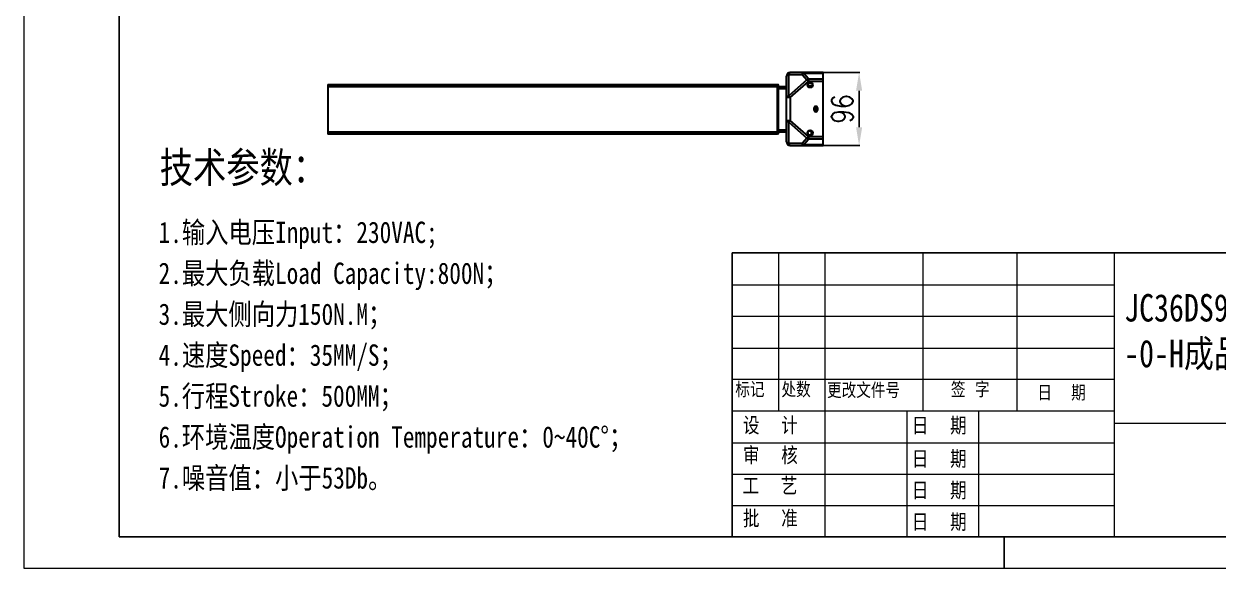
# Model space of a CAD drawing. Header units: inches. Extents: x 191 to 488, y -351 to -144.
# Drawn here: x 190.9 to 386.7, y -350.6 to -261.3 of the extents above; entities that cross this region are included whole.
import ezdxf

# ---------------------------------------------------------------- set-up
doc = ezdxf.new("R2010")
doc.units = ezdxf.units.IN
doc.header["$LTSCALE"] = 1.21
doc.header["$MEASUREMENT"] = 0
doc.header["$PDMODE"] = 3
doc.header["$PDSIZE"] = 0.3125
doc.layers.get('0').update_dxf_attribs({"linetype": 'CONTINUOUS'})
doc.layers.get('Defpoints').update_dxf_attribs({"linetype": 'CONTINUOUS'})
doc.layers.add('6文字层', color=3, linetype='CONTINUOUS')
doc.layers.add('ACAD0', color=7, linetype='CONTINUOUS', lineweight=35)
doc.styles.get("Standard").update_dxf_attribs({"font": 'txt.shx', "width": 0.8})
doc.dimstyles.get("Standard").update_dxf_attribs({"dimtxt": 3.5, "dimasz": 3, "dimexe": 0.125, "dimexo": 0.0625, "dimgap": 1, "dimtad": 1, "dimdec": 0, "dimlfac": 8, "dimzin": 4, "dimdsep": 46, "dimtxsty": 'Standard', "dimcen": 0.09, "dimazin": 1, "dimtp": 0.01, "dimtm": 0.01, "dimtfac": 1, "dimtmove": 0, "dimatfit": 3, "dimldrblk": 'CLOSED', "dimfxl": 1, "dimtolj": 1, "dimtzin": 4, "dimarcsym": 0})

# ---------------------------------------------------------------- blocks, each defined once
blk = doc.blocks.new('*D20')
at = {"color": 0, "lineweight": -2}
for p, q in [((322, -269.3), (327.98, -269.3)), ((327.85, -272.3), (327.85, -278.3)), ((322, -281.3), (327.98, -281.3))]:
    blk.add_line(p, q, dxfattribs=at)
at = {"color": 0}
for points in [[(328.35, -272.3), (327.35, -272.3), (327.85, -269.3)], [(327.35, -278.3), (328.35, -278.3), (327.85, -281.3)]]:
    blk.add_solid(points, dxfattribs=at)
at = {"layer": 'Defpoints', "color": 0}
for p in [(321.94, -269.3), (321.94, -281.3), (327.85, -281.3)]:
    blk.add_point(p, dxfattribs=at)
at = {"color": 0, "insert": (325.1, -275.3), "char_height": 3.5, "attachment_point": 5, "rotation": 90}
blk.add_mtext('\\A1;96', dxfattribs=at)
blk = doc.blocks.new('_CLOSED')
at = {"color": 0, "linetype": 'ByBlock'}
for p, q in [((0, 0), (-1, 0.167)), ((-1, 0.167), (-1, -0.167)), ((-1, -0.167), (0, 0)), ((-1, 0), (0, 0))]:
    blk.add_line(p, q, dxfattribs=at)

msp = doc.modelspace()

# ---------------------------------------------------------------- linework, layer by layer
at = {"color": 7, "linetype": 'Continuous', "lineweight": 35}
for p, q in [((315.94, -280.68), (315.94, -269.93)), ((316.32, -269.64), (318.53, -269.64)), ((316.32, -273.13), (316.32, -269.64)), ((321.94, -269.3), (316.57, -269.3)), ((318.53, -269.64), (319.29, -270.53)), ((318.78, -269.3), (318.78, -269.49)), ((321.94, -269.49), (318.78, -269.49)), ((319.54, -270.37), (318.78, -269.49)), ((319.73, -269.3), (319.82, -269.3)), ((319.82, -269.3), (319.9, -269.3)), ((321.94, -281.3), (321.94, -269.3)), ((240.72, -271.3), (240.72, -279.43)), ((240.72, -271.3), (314.47, -271.3)), ((314.47, -271.68), (240.72, -271.68)), ((314.47, -279.43), (314.47, -271.3)), ((314.47, -271.31), (314.6, -271.31)), ((314.66, -271.75), (314.47, -271.75)), ((314.6, -279.37), (314.6, -271.31)), ((314.66, -279.3), (314.66, -271.38)), ((314.66, -271.61), (315.94, -271.61)), ((315.94, -271.99), (314.66, -271.99)), ((319.29, -270.53), (316.32, -273.13)), ((316.57, -273.41), (319.54, -270.81)), ((319.54, -270.81), (319.29, -270.53)), ((319.45, -271.43), (320.07, -271.43)), ((319.54, -270.37), (321.94, -270.37)), ((319.54, -270.37), (319.54, -270.81)), ((321.94, -270.81), (319.54, -270.81)), ((320.07, -271.64), (320.07, -271.43)), ((316.57, -273.41), (315.94, -273.41)), ((316.32, -273.13), (316.57, -273.41)), ((316.57, -273.41), (316.57, -277.19)), ((320.44, -275.18), (320.44, -275.43)), ((320.69, -274.87), (320.69, -275.73)), ((321.07, -275.43), (321.07, -275.18)), ((315.94, -277.19), (316.57, -277.19)), ((316.57, -277.19), (316.32, -277.48)), ((316.32, -277.48), (319.29, -280.08)), ((316.32, -280.96), (316.32, -277.48)), ((319.54, -279.79), (316.57, -277.19)), ((240.72, -279.05), (314.47, -279.05)), ((314.47, -279.43), (240.72, -279.43)), ((314.47, -278.93), (314.66, -278.93)), ((314.6, -279.37), (314.47, -279.37)), ((314.66, -278.74), (315.94, -278.74)), ((315.94, -279.11), (314.66, -279.11)), ((319.29, -280.08), (319.54, -279.79)), ((319.54, -279.79), (321.94, -279.79)), ((319.54, -279.79), (319.54, -280.24)), ((319.67, -278.9), (319.96, -278.9)), ((320.07, -279.52), (320.07, -278.96)), ((318.53, -280.96), (316.32, -280.96)), ((316.57, -281.3), (321.94, -281.3)), ((319.29, -280.08), (318.53, -280.96)), ((318.78, -281.12), (319.54, -280.24)), ((318.78, -281.12), (321.94, -281.12)), ((318.78, -281.12), (318.78, -281.3)), ((321.94, -280.24), (319.54, -280.24)), ((319.82, -281.3), (319.73, -281.3)), ((319.9, -281.3), (319.82, -281.3))]:
    msp.add_line(p, q, dxfattribs=at)
for centre, radius in [((319.82, -271.36), 0.438), ((319.82, -271.36), 0.375), ((319.82, -279.24), 0.438), ((319.82, -279.24), 0.375)]:
    msp.add_circle(centre, radius, dxfattribs=at)
for centre, radius, start, end in [((316.57, -269.93), 0.625, 90, 180), ((316.53, -270.64), 1.02, 102.1515, 103.8179), ((314.6, -271.38), 0.0625, 0, 90), ((320.75, -275.18), 0.312, 0, 180), ((320.75, -275.43), 0.312, 180, 0), ((314.6, -279.3), 0.0625, 270, 0), ((316.57, -280.68), 0.625, 180, 270), ((316.53, -279.97), 1.01, 256.175, 257.8556)]:
    msp.add_arc(centre, radius, start, end, dxfattribs=at)
for points, knots in [([(316.29, -269.65), (316.26, -269.66), (316.22, -269.67), (316.15, -269.7), (316.09, -269.73), (316.04, -269.76), (316, -269.79), (315.98, -269.82), (315.97, -269.84), (315.95, -269.86), (315.95, -269.88), (315.94, -269.91), (315.94, -269.92), (315.94, -269.93)], [0, 0, 0, 0, 0.163975, 0.317956, 0.460091, 0.58963, 0.706564, 0.760631, 0.812065, 0.861234, 0.908591, 0.954655, 1, 1, 1, 1]), ([(316.57, -269.3), (316.56, -269.3), (316.55, -269.3), (316.53, -269.31), (316.51, -269.32), (316.49, -269.33), (316.47, -269.34), (316.45, -269.36), (316.42, -269.4), (316.39, -269.45), (316.36, -269.49), (316.35, -269.54), (316.33, -269.58), (316.32, -269.62), (316.32, -269.64)], [0, 0, 0, 0, 0.042718, 0.086282, 0.131385, 0.17864, 0.228562, 0.28155, 0.397671, 0.528142, 0.672817, 0.75025, 0.83081, 1, 1, 1, 1]), ([(318.53, -269.64), (318.54, -269.61), (318.55, -269.57), (318.57, -269.52), (318.58, -269.48), (318.6, -269.44), (318.62, -269.41), (318.64, -269.38), (318.65, -269.37), (318.66, -269.36)], [0, 0, 0, 0, 0.290246, 0.426424, 0.555843, 0.678114, 0.79294, 0.90021, 1, 1, 1, 1]), ([(318.78, -269.49), (318.76, -269.49), (318.71, -269.52), (318.65, -269.55), (318.59, -269.6), (318.55, -269.63), (318.53, -269.64)], [0, 0, 0, 0, 0.24207, 0.49088, 0.744358, 1, 1, 1, 1]), ([(318.66, -269.36), (318.67, -269.35), (318.69, -269.34), (318.72, -269.32), (318.75, -269.31), (318.77, -269.3), (318.78, -269.3)], [0, 0, 0, 0, 0.280545, 0.536262, 0.773227, 1, 1, 1, 1]), ([(319.29, -270.53), (319.33, -270.49), (319.39, -270.45), (319.47, -270.4), (319.51, -270.38), (319.54, -270.37)], [0, 0, 0, 0, 0.508844, 0.757769, 1, 1, 1, 1]), ([(315.94, -273.41), (315.94, -273.4), (315.94, -273.38), (315.96, -273.34), (315.97, -273.31), (316, -273.28), (316.03, -273.25), (316.07, -273.22), (316.11, -273.2), (316.14, -273.18), (316.16, -273.18)], [0, 0, 0, 0, 0.09923, 0.201861, 0.310716, 0.428019, 0.555174, 0.692877, 0.841272, 1, 1, 1, 1]), ([(316.16, -273.18), (316.18, -273.17), (316.23, -273.15), (316.29, -273.13), (316.32, -273.13)], [0, 0, 0, 0, 0.483464, 1, 1, 1, 1]), ([(316.16, -277.43), (316.14, -277.42), (316.11, -277.41), (316.07, -277.38), (316.03, -277.35), (316, -277.32), (315.97, -277.29), (315.96, -277.26), (315.94, -277.23), (315.94, -277.21), (315.94, -277.19)], [0, 0, 0, 0, 0.158728, 0.307123, 0.444826, 0.571981, 0.689284, 0.798139, 0.90077, 1, 1, 1, 1]), ([(316.32, -277.48), (316.29, -277.47), (316.23, -277.46), (316.18, -277.44), (316.16, -277.43)], [0, 0, 0, 0, 0.516536, 1, 1, 1, 1]), ([(315.94, -280.68), (315.94, -280.68), (315.94, -280.7), (315.95, -280.72), (315.95, -280.74), (315.97, -280.76), (315.98, -280.78), (316, -280.81), (316.04, -280.84), (316.09, -280.88), (316.15, -280.91), (316.22, -280.94), (316.26, -280.95), (316.29, -280.96)], [0, 0, 0, 0, 0.045345, 0.091409, 0.138766, 0.187935, 0.239369, 0.293436, 0.41037, 0.539909, 0.682044, 0.836025, 1, 1, 1, 1]), ([(316.32, -280.96), (316.32, -280.99), (316.33, -281.02), (316.35, -281.07), (316.36, -281.11), (316.39, -281.16), (316.42, -281.21), (316.45, -281.24), (316.47, -281.27), (316.49, -281.28), (316.51, -281.29), (316.53, -281.3), (316.55, -281.3), (316.56, -281.3), (316.57, -281.3)], [0, 0, 0, 0, 0.16919, 0.24975, 0.327184, 0.471858, 0.602329, 0.718451, 0.771439, 0.82136, 0.868615, 0.913718, 0.957282, 1, 1, 1, 1]), ([(318.66, -281.24), (318.65, -281.24), (318.64, -281.22), (318.62, -281.19), (318.6, -281.16), (318.58, -281.13), (318.57, -281.09), (318.55, -281.03), (318.54, -280.99), (318.53, -280.96)], [0, 0, 0, 0, 0.09979, 0.20706, 0.321886, 0.444157, 0.573576, 0.709754, 1, 1, 1, 1]), ([(318.53, -280.96), (318.55, -280.98), (318.59, -281.01), (318.65, -281.05), (318.71, -281.09), (318.76, -281.11), (318.78, -281.12)], [0, 0, 0, 0, 0.255642, 0.50912, 0.75793, 1, 1, 1, 1]), ([(318.78, -281.3), (318.77, -281.3), (318.75, -281.3), (318.72, -281.29), (318.69, -281.27), (318.67, -281.25), (318.66, -281.24)], [0, 0, 0, 0, 0.226773, 0.463738, 0.719455, 1, 1, 1, 1]), ([(319.54, -280.24), (319.51, -280.23), (319.47, -280.21), (319.39, -280.16), (319.33, -280.11), (319.29, -280.08)], [0, 0, 0, 0, 0.242231, 0.491156, 1, 1, 1, 1])]:
    msp.add_open_spline(points, degree=3, knots=knots, dxfattribs=at)
at = {"layer": 'ACAD0', "color": 0, "linetype": 'Continuous', "lineweight": 0}
for p, q in [((190.91, -143.73), (190.91, -350.61)), ((314.71, -324.8), (314.71, -298.92)), ((322.22, -298.92), (322.22, -345.49)), ((338.36, -324.8), (338.36, -298.92)), ((353.73, -298.9), (353.73, -324.8)), ((369.68, -298.87), (369.68, -345.44)), ((307.05, -304.17), (369.68, -304.17)), ((307.05, -309.31), (369.68, -309.31)), ((307.05, -314.52), (369.68, -314.52)), ((307.05, -319.64), (369.68, -319.64)), ((307.05, -324.8), (369.68, -324.8)), ((335.65, -324.8), (335.65, -345.49)), ((347.44, -324.8), (347.44, -345.49)), ((369.68, -326.81), (430.98, -326.81)), ((307.05, -330.08), (369.68, -330.08)), ((307.05, -335.18), (369.68, -335.18)), ((307.05, -340.35), (369.68, -340.35)), ((190.91, -350.61), (487.91, -350.61))]:
    msp.add_line(p, q, dxfattribs=at)
at = {"layer": 'ACAD0', "color": 0, "linetype": 'Continuous', "lineweight": 30}
for p, q in [((206.54, -148.93), (206.54, -345.46)), ((307.05, -298.9), (482.72, -298.9)), ((307.05, -298.9), (307.05, -345.46)), ((206.54, -345.46), (482.72, -345.46)), ((482.72, -345.46), (307.05, -345.46)), ((351.61, -350.61), (351.61, -345.46))]:
    msp.add_line(p, q, dxfattribs=at)

# ---------------------------------------------------------------- texts
at = {"layer": '6文字层', "insert": (371.31, -305.66), "char_height": 4.5, "width": 119.7768, "attachment_point": 1}
msp.add_mtext('{\\fSimSun|b0|i0|c134|p0;\\C0;JC36DS9-2-S-500/650\\P-0-H成品外形尺寸图}', dxfattribs=at)
at = {"layer": 'ACAD0', "color": 0, "linetype": 'Continuous', "lineweight": 0, "attachment_point": 1, "line_spacing_factor": 1.15057}
for s, insert, char_height, width in [('{\\fFangSong|b0|i0|c134|p2;技术参数：}', (213.18, -282.4), 5, 39.0008), ('{\\fsimsun|b0|i0|c0|p0;1.输入电压Input：230VAC;\\P2.最大负载Load Capacity:800N；\\P3.最大侧向力150N.M；\\P4.速度Speed：35MM/S；\\P5.行程Stroke：500MM；\\P6.环境温度Operation Temperature：0~40C%%D；\\P7.噪音值：小于53Db。}', (213, -293.78), 3.5, 90.154), ('\\T1.001;标记', (307.55, -320.17), 2.193, 29.4131), ('\\T1.001;处数', (315.12, -320.17), 2.193, 29.4131), ('\\T1.001;更改文件号', (322.59, -320.3), 2.1931, 29.4131), ('\\T1.001;签 字', (342.9, -320.17), 2.1931, 29.4131), ('\\T1.001;日  期', (357.08, -320.7), 2.1931, 29.4131), ('\\T1.001;设  计', (308.8, -325.91), 2.4921, 29.4131), ('\\T1.001;日  期', (336.49, -325.94), 2.4921, 29.4131), ('\\T1.001;审  核', (308.8, -330.82), 2.4921, 29.4131), ('\\T1.001;日  期', (336.49, -331.41), 2.4921, 29.4131), ('\\T1.001;工  艺', (308.73, -335.83), 2.4921, 29.4131), ('\\T1.001;日  期', (336.49, -336.58), 2.4921, 29.4131), ('\\T1.001;批  准', (308.8, -341.18), 2.4921, 29.4131), ('\\T1.001;日  期', (336.49, -341.76), 2.4921, 29.4131)]:
    msp.add_mtext(s, dxfattribs=dict(at, insert=insert, char_height=char_height, width=width))

# ---------------------------------------------------------------- dimensions: what is measured, and where the dimension line sits
dim = msp.add_linear_dim(base=(327.85, -281.3), p1=(321.94, -269.3), p2=(321.94, -281.3), angle=90, dimstyle='Standard')
dim.commit()
dim.dimension.update_dxf_attribs({"geometry": '*D20', "text_midpoint": (325.1, -275.3)})

doc.saveas('drawing.dxf')
